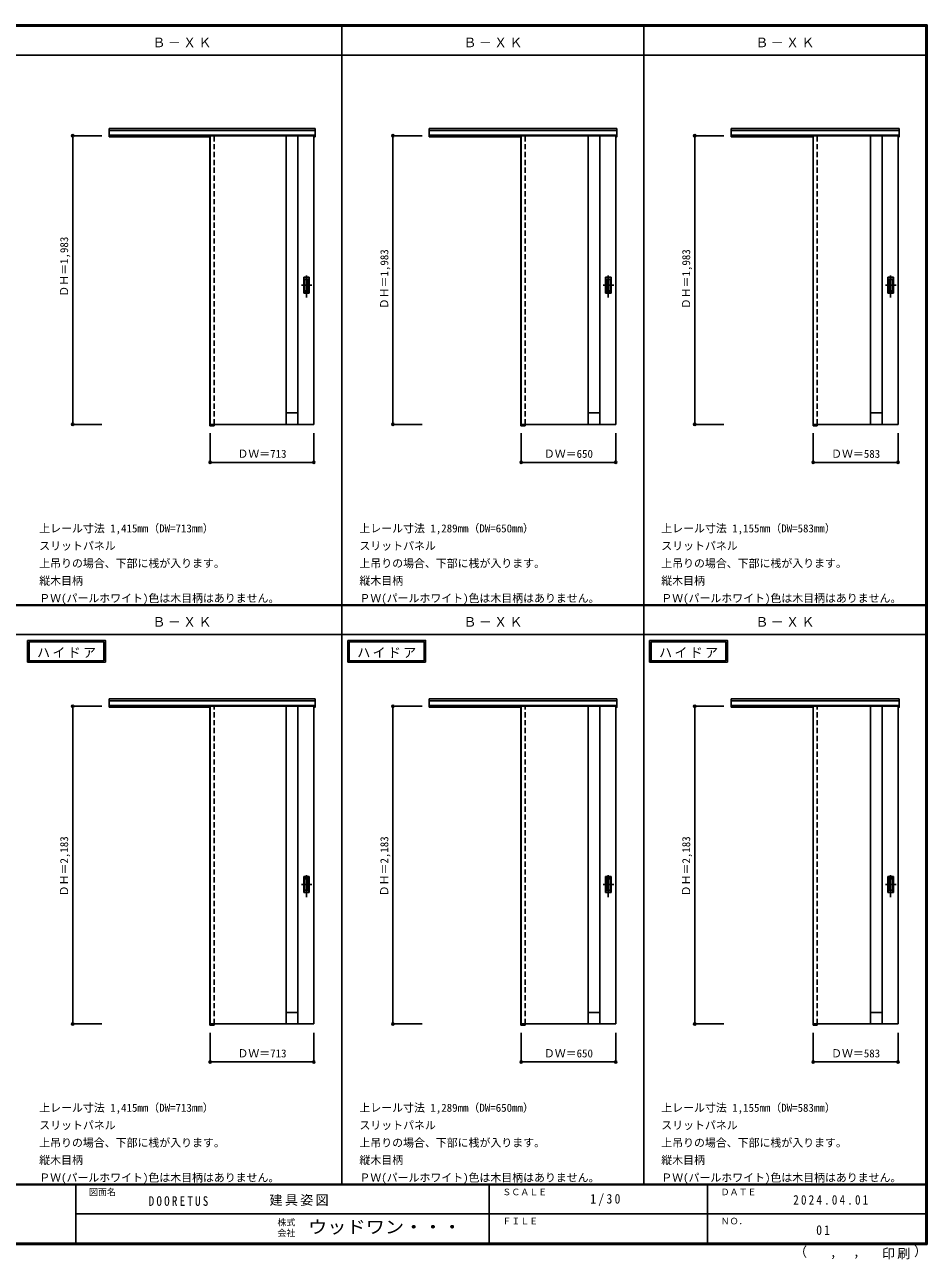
# Model space of a CAD drawing. Units: millimetres, scale not verified. Extents: x -6000 to 5700, y -4307 to 4175.
# Drawn here: x -502 to 5700, y -4307 to 4175 of the extents above; entities that cross this region are included whole.
import ezdxf
from ezdxf.enums import TextEntityAlignment as Align

# ---------------------------------------------------------------- set-up
doc = ezdxf.new("R2010")
doc.units = ezdxf.units.MM
doc.header["$LTSCALE"] = 30
doc.header["$PDMODE"] = 32
doc.header["$PDSIZE"] = 15
doc.linetypes.add('CHAIN1', pattern=[8, 5, -1, 1, -1])
doc.linetypes.add('DASHED1', pattern=[1.8, 1.2, -0.6])
for name, color, linetype in [('0-2_扉', 3, 'Continuous'), ('0-3_仕上げ', 3, 'Continuous'), ('0-4_枠', 3, 'Continuous'), ('0-6_引手', 7, 'Continuous'), ('0-A_文字', 7, 'Continuous'), ('0-B_寸法', 4, 'Continuous'), ('F-1_枠', 6, 'Continuous'), ('F-A_文字', 7, 'Continuous')]:
    doc.layers.add(name, color=color, linetype=linetype)
doc.styles.add('ＭＳ ゴシック', font='')
doc.styles.get('ＭＳ ゴシック').set_extended_font_data('MS Gothic')

msp = doc.modelspace()

# ---------------------------------------------------------------- linework, layer by layer
at = {"layer": '0-2_扉', "color": 4, "linetype": 'DASHED1'}
for p, q in [((772, 3412), (772, 3408)), ((2909, 3412), (2909, 3408)), ((4916, 3412), (4916, 3408)), ((772, -507.25), (772, -511.25)), ((2909, -507.25), (2909, -511.25)), ((4916, -507.25), (4916, -511.25))]:
    msp.add_line(p, q, dxfattribs=at)
at = {"layer": '0-2_扉'}
for p, q in [((772, 3412), (772, 1429)), ((772, 3412), (1485, 3412)), ((1485, 1429), (1485, 3412)), ((2909, 3412), (2909, 1429)), ((2909, 3412), (3559, 3412)), ((3559, 1429), (3559, 3412)), ((4916, 3412), (4916, 1429)), ((4916, 3412), (5499, 3412)), ((5499, 1429), (5499, 3412)), ((772, 1429), (1485, 1429)), ((2909, 1429), (3559, 1429)), ((4916, 1429), (5499, 1429)), ((772, -507.25), (772, -2690.25)), ((772, -507.25), (1485, -507.25)), ((1485, -2690.25), (1485, -507.25)), ((2909, -507.25), (3559, -507.25)), ((3559, -2690.25), (3559, -507.25)), ((4916, -507.25), (5499, -507.25)), ((5499, -2690.25), (5499, -507.25)), ((772, -2690.25), (1485, -2690.25))]:
    msp.add_line(p, q, dxfattribs=at)
for points in [[(2909, -507.25), (2909, -2690.25), (3559, -2690.25)], [(4916, -507.25), (4916, -2690.25), (5499, -2690.25)]]:
    msp.add_lwpolyline(points, dxfattribs=at)
at = {"layer": '0-3_仕上げ'}
for p, q in [((1295, 1429), (1295, 3412)), ((1375, 1429), (1375, 3412)), ((3369, 1429), (3369, 3412)), ((3449, 1429), (3449, 3412)), ((5309, 1429), (5309, 3412)), ((5389, 1429), (5389, 3412)), ((1295, -2690.25), (1295, -507.25)), ((1375, -2690.25), (1375, -507.25)), ((3369, -2690.25), (3369, -507.25)), ((3449, -2690.25), (3449, -507.25)), ((5309, -2690.25), (5309, -507.25)), ((5389, -2690.25), (5389, -507.25))]:
    msp.add_line(p, q, dxfattribs=at)
at = {"layer": '0-3_仕上げ', "color": 7}
for p, q in [((1375, 1509), (1295, 1509)), ((3449, 1509), (3369, 1509)), ((5389, 1509), (5309, 1509)), ((1375, -2610.25), (1295, -2610.25)), ((3449, -2610.25), (3369, -2610.25)), ((5389, -2610.25), (5309, -2610.25))]:
    msp.add_line(p, q, dxfattribs=at)
at = {"layer": '0-4_枠'}
for p, q in [((78, 3462), (1493, 3462)), ((78, 3405), (78, 3462)), ((78, 3449), (1493, 3449)), ((78, 3417), (1493, 3417)), ((78, 3405), (772, 3405)), ((771, 3417), (771, 1420)), ((799, 3412), (799, 3417)), ((2278, 3462), (3567, 3462)), ((2278, 3405), (2278, 3462)), ((2278, 3449), (3567, 3449)), ((2278, 3417), (3567, 3417)), ((2278, 3405), (2909, 3405)), ((2908, 3417), (2908, 1420)), ((2936, 3412), (2936, 3417)), ((4352, 3462), (5507, 3462)), ((4352, 3405), (4352, 3462)), ((4352, 3449), (5507, 3449)), ((4352, 3417), (5507, 3417)), ((4352, 3405), (4916, 3405)), ((4915, 3417), (4915, 1420)), ((4943, 3412), (4943, 3417)), ((771, 1420), (799, 1420)), ((799, 1429), (799, 1420)), ((2908, 1420), (2936, 1420)), ((2936, 1429), (2936, 1420)), ((4915, 1420), (4943, 1420)), ((4943, 1429), (4943, 1420)), ((78, -457.25), (1493, -457.25)), ((78, -514.25), (78, -457.25)), ((78, -470.25), (1493, -470.25)), ((78, -502.25), (1493, -502.25)), ((771, -502.25), (771, -2699.25)), ((799, -507.25), (799, -502.25)), ((2278, -457.25), (3567, -457.25)), ((2278, -514.25), (2278, -457.25)), ((2278, -470.25), (3567, -470.25)), ((2278, -502.25), (3567, -502.25)), ((2908, -502.25), (2908, -2699.25)), ((2936, -507.25), (2936, -502.25)), ((4352, -457.25), (5507, -457.25)), ((4352, -514.25), (4352, -457.25)), ((4352, -470.25), (5507, -470.25)), ((4352, -502.25), (5507, -502.25)), ((4915, -502.25), (4915, -2699.25)), ((4943, -507.25), (4943, -502.25)), ((78, -514.25), (772, -514.25)), ((2278, -514.25), (2909, -514.25)), ((4352, -514.25), (4916, -514.25)), ((771, -2699.25), (799, -2699.25)), ((799, -2690.25), (799, -2699.25)), ((2908, -2699.25), (2936, -2699.25)), ((2936, -2690.25), (2936, -2699.25)), ((4915, -2699.25), (4943, -2699.25)), ((4943, -2690.25), (4943, -2699.25))]:
    msp.add_line(p, q, dxfattribs=at)
at = {"layer": '0-4_枠', "color": 4, "linetype": 'DASHED1'}
for p, q in [((799, 1429), (799, 3412)), ((2936, 1429), (2936, 3412)), ((4943, 1429), (4943, 3412)), ((799, -2690.25), (799, -507.25)), ((2936, -2690.25), (2936, -507.25)), ((4943, -2690.25), (4943, -507.25))]:
    msp.add_line(p, q, dxfattribs=at)
at = {"layer": '0-4_枠'}
for points in [[(1485, 3405), (1493, 3405), (1493, 3462)], [(3559, 3405), (3567, 3405), (3567, 3462)], [(5499, 3405), (5507, 3405), (5507, 3462)], [(1485, -514.25), (1493, -514.25), (1493, -457.25)], [(3559, -514.25), (3567, -514.25), (3567, -457.25)], [(5499, -514.25), (5507, -514.25), (5507, -457.25)]]:
    msp.add_lwpolyline(points, dxfattribs=at)
at = {"layer": '0-6_引手', "linetype": 'CHAIN1'}
for p, q in [((1434, 2301.27), (1434, 2472.12)), ((3508, 2301.27), (3508, 2472.12)), ((5448, 2301.27), (5448, 2472.12)), ((1472.07, 2386.5), (1399.56, 2386.5)), ((3546.07, 2386.5), (3473.56, 2386.5)), ((5486.07, 2386.5), (5413.56, 2386.5)), ((1434, -1817.98), (1434, -1647.13)), ((3508, -1817.98), (3508, -1647.13)), ((5448, -1817.98), (5448, -1647.13)), ((1472.07, -1732.75), (1399.56, -1732.75)), ((3546.07, -1732.75), (3473.56, -1732.75)), ((5486.07, -1732.75), (5413.56, -1732.75))]:
    msp.add_line(p, q, dxfattribs=at)
at = {"layer": '0-6_引手'}
for p, q in [((1453, 2441.5), (1415, 2441.5)), ((1415, 2331.5), (1415, 2441.5)), ((1446.5, 2425.5), (1421.5, 2425.5)), ((1421.5, 2347.5), (1421.5, 2425.5)), ((1446.5, 2347.5), (1446.5, 2425.5)), ((1453, 2331.5), (1453, 2441.5)), ((3527, 2441.5), (3489, 2441.5)), ((3489, 2331.5), (3489, 2441.5)), ((3520.5, 2425.5), (3495.5, 2425.5)), ((3495.5, 2347.5), (3495.5, 2425.5)), ((3520.5, 2347.5), (3520.5, 2425.5)), ((3527, 2331.5), (3527, 2441.5)), ((5467, 2441.5), (5429, 2441.5)), ((5429, 2331.5), (5429, 2441.5)), ((5460.5, 2425.5), (5435.5, 2425.5)), ((5435.5, 2347.5), (5435.5, 2425.5)), ((5460.5, 2347.5), (5460.5, 2425.5)), ((5467, 2331.5), (5467, 2441.5)), ((1453, 2331.5), (1415, 2331.5)), ((1446.5, 2347.5), (1421.5, 2347.5)), ((3527, 2331.5), (3489, 2331.5)), ((3520.5, 2347.5), (3495.5, 2347.5)), ((5467, 2331.5), (5429, 2331.5)), ((5460.5, 2347.5), (5435.5, 2347.5)), ((1453, -1677.75), (1415, -1677.75)), ((1415, -1787.75), (1415, -1677.75)), ((1446.5, -1693.75), (1421.5, -1693.75)), ((1421.5, -1771.75), (1421.5, -1693.75)), ((1446.5, -1771.75), (1446.5, -1693.75)), ((1453, -1787.75), (1453, -1677.75)), ((3527, -1677.75), (3489, -1677.75)), ((3489, -1787.75), (3489, -1677.75)), ((3520.5, -1693.75), (3495.5, -1693.75)), ((3495.5, -1771.75), (3495.5, -1693.75)), ((3520.5, -1771.75), (3520.5, -1693.75)), ((3527, -1787.75), (3527, -1677.75)), ((5467, -1677.75), (5429, -1677.75)), ((5429, -1787.75), (5429, -1677.75)), ((5460.5, -1693.75), (5435.5, -1693.75)), ((5435.5, -1771.75), (5435.5, -1693.75)), ((5460.5, -1771.75), (5460.5, -1693.75)), ((5467, -1787.75), (5467, -1677.75)), ((1446.5, -1771.75), (1421.5, -1771.75)), ((3520.5, -1771.75), (3495.5, -1771.75)), ((5460.5, -1771.75), (5435.5, -1771.75)), ((1453, -1787.75), (1415, -1787.75)), ((3527, -1787.75), (3489, -1787.75)), ((5467, -1787.75), (5429, -1787.75))]:
    msp.add_line(p, q, dxfattribs=at)
at = {"layer": '0-6_引手', "linetype": 'DASHED1'}
for p, q in [((1418, 2335.5), (1418, 2437.5)), ((3492, 2335.5), (3492, 2437.5)), ((5432, 2335.5), (5432, 2437.5)), ((1450, 2335.5), (1418, 2335.5)), ((3524, 2335.5), (3492, 2335.5)), ((5464, 2335.5), (5432, 2335.5)), ((1418, -1783.75), (1418, -1681.75)), ((3492, -1783.75), (3492, -1681.75)), ((5432, -1783.75), (5432, -1681.75)), ((1450, -1783.75), (1418, -1783.75)), ((3524, -1783.75), (3492, -1783.75)), ((5464, -1783.75), (5432, -1783.75))]:
    msp.add_line(p, q, dxfattribs=at)
for points in [[(1450, 2335.5), (1450, 2437.5), (1418, 2437.5)], [(3524, 2335.5), (3524, 2437.5), (3492, 2437.5)], [(5464, 2335.5), (5464, 2437.5), (5432, 2437.5)], [(1450, -1783.75), (1450, -1681.75), (1418, -1681.75)], [(3524, -1783.75), (3524, -1681.75), (3492, -1681.75)], [(5464, -1783.75), (5464, -1681.75), (5432, -1681.75)]]:
    msp.add_lwpolyline(points, dxfattribs=at)
at = {"layer": '0-A_文字'}
for p, q in [((-482, -55.5), (-482, -205.5)), ((-472, -65.5), (42.33, -65.5)), ((42.33, -65.5), (42.33, -195.5)), ((1718, -55.5), (1718, -205.5)), ((1728, -65.5), (2242.33, -65.5)), ((2242.33, -65.5), (2242.33, -195.5)), ((3792, -55.5), (3792, -205.5)), ((3802, -65.5), (4316.33, -65.5)), ((4316.33, -65.5), (4316.33, -195.5)), ((-482, -205.5), (52.33, -205.5)), ((1718, -205.5), (2252.33, -205.5)), ((3792, -205.5), (4326.33, -205.5))]:
    msp.add_line(p, q, dxfattribs=at)
for points in [[(-482, -55.5), (52.33, -55.5), (52.33, -205.5)], [(-472, -65.5), (-472, -195.5), (42.33, -195.5)], [(1718, -55.5), (2252.33, -55.5), (2252.33, -205.5)], [(1728, -65.5), (1728, -195.5), (2242.33, -195.5)], [(3792, -55.5), (4326.33, -55.5), (4326.33, -205.5)], [(3802, -65.5), (3802, -195.5), (4316.33, -195.5)]]:
    msp.add_lwpolyline(points, dxfattribs=at)
at = {"layer": '0-B_寸法'}
for p, q in [((-172, 3412), (-172, 1429)), ((-172, 3412), (28, 3412)), ((2028, 3412), (2028, 1429)), ((2028, 3412), (2228, 3412)), ((4102, 3412), (4102, 1429)), ((4102, 3412), (4302, 3412)), ((-172, 1429), (28, 1429)), ((772, 1168), (772, 1368)), ((1485, 1168), (1485, 1368)), ((2028, 1429), (2228, 1429)), ((2909, 1168), (2909, 1368)), ((3559, 1168), (3559, 1368)), ((4102, 1429), (4302, 1429)), ((4916, 1168), (4916, 1368)), ((5499, 1168), (5499, 1368)), ((1485, 1168), (772, 1168)), ((3559, 1168), (2909, 1168)), ((5499, 1168), (4916, 1168)), ((-172, -507.25), (-172, -2690.25)), ((-172, -507.25), (28, -507.25)), ((2028, -507.25), (2028, -2690.25)), ((2028, -507.25), (2228, -507.25)), ((4102, -507.25), (4102, -2690.25)), ((4102, -507.25), (4302, -507.25)), ((-172, -2690.25), (28, -2690.25)), ((2028, -2690.25), (2228, -2690.25)), ((4102, -2690.25), (4302, -2690.25)), ((772, -2951.25), (772, -2751.25)), ((1485, -2951.25), (1485, -2751.25)), ((2909, -2951.25), (2909, -2751.25)), ((3559, -2951.25), (3559, -2751.25)), ((4916, -2951.25), (4916, -2751.25)), ((5499, -2951.25), (5499, -2751.25)), ((1485, -2951.25), (772, -2951.25)), ((3559, -2951.25), (2909, -2951.25)), ((5499, -2951.25), (4916, -2951.25))]:
    msp.add_line(p, q, dxfattribs=at)
at = {"layer": '0-B_寸法', "color": 7}
for p in [(-172, 3412), (2028, 3412), (4102, 3412), (-172, 1429), (2028, 1429), (4102, 1429), (772, 1168), (1485, 1168), (2909, 1168), (3559, 1168), (4916, 1168), (5499, 1168), (-172, -507.25), (2028, -507.25), (4102, -507.25), (-172, -2690.25), (2028, -2690.25), (4102, -2690.25), (772, -2951.25), (1485, -2951.25), (2909, -2951.25), (3559, -2951.25), (4916, -2951.25), (5499, -2951.25)]:
    msp.add_point(p, dxfattribs=at)
at = {"layer": 'F-1_枠'}
for p, q in [((-6000, 4175), (5700, 4175)), ((-6000, 4170), (5700, 4170)), ((-6000, 4165), (5700, 4165)), ((1678, -3790), (1678, 4175)), ((3752, -3790), (3752, 4175)), ((5690, 4175), (5690, -4205)), ((5695, 4175), (5695, -4205)), ((5700, 4175), (5700, -4205)), ((-6000, 3965), (5700, 3965)), ((-6000, 190.5), (5700, 190.5)), ((-6000, 187.5), (5700, 187.5)), ((-6000, 184.5), (5700, 184.5)), ((-6000, -15.5), (5700, -15.5)), ((5700, -3790), (-6000, -3790)), ((5700, -3795), (-6000, -3795)), ((-150, -3795), (-150, -4195)), ((2690, -3795), (2690, -4195)), ((4190, -3795), (4190, -4195)), ((-150, -3995), (5690, -3995.01)), ((5700, -4195), (-6000, -4195)), ((5700, -4200), (-6000, -4200)), ((5700, -4205), (-6000, -4205))]:
    msp.add_line(p, q, dxfattribs=at)

# ---------------------------------------------------------------- texts
at = {"layer": '0-A_文字', "style": 'ＭＳ ゴシック'}
for s, p in [('上レール寸法 1,415mm（DW=713mm）', (-402, 670.5)), ('上レール寸法 1,289mm（DW=650mm）', (1798, 670.5)), ('上レール寸法 1,155mm（DW=583mm）', (3872, 670.5)), ('スリットパネル', (-402, 550.5)), ('スリットパネル', (1798, 550.5)), ('スリットパネル', (3872, 550.5)), ('上吊りの場合、下部に桟が入ります。', (-402, 430.5)), ('上吊りの場合、下部に桟が入ります。', (1798, 430.5)), ('上吊りの場合、下部に桟が入ります。', (3872, 430.5)), ('縦木目柄', (-402, 310.5)), ('縦木目柄', (1798, 310.5)), ('縦木目柄', (3872, 310.5)), ('ＰＷ(パールホワイト)色は木目柄はありません。', (-402, 190.5)), ('ＰＷ(パールホワイト)色は木目柄はありません。', (1798, 190.5)), ('ＰＷ(パールホワイト)色は木目柄はありません。', (3872, 190.5)), ('上レール寸法 1,415mm（DW=713mm）', (-402, -3310)), ('上レール寸法 1,289mm（DW=650mm）', (1798, -3310)), ('上レール寸法 1,155mm（DW=583mm）', (3872, -3310)), ('スリットパネル', (-402, -3430)), ('スリットパネル', (1798, -3430)), ('スリットパネル', (3872, -3430)), ('上吊りの場合、下部に桟が入ります。', (-402, -3550)), ('上吊りの場合、下部に桟が入ります。', (1798, -3550)), ('上吊りの場合、下部に桟が入ります。', (3872, -3550)), ('縦木目柄', (-402, -3670)), ('縦木目柄', (1798, -3670)), ('縦木目柄', (3872, -3670)), ('ＰＷ(パールホワイト)色は木目柄はありません。', (-402, -3790)), ('ＰＷ(パールホワイト)色は木目柄はありません。', (1798, -3790)), ('ＰＷ(パールホワイト)色は木目柄はありません。', (3872, -3790))]:
    msp.add_text(s, height=54.99, dxfattribs=at).set_placement(p, align=Align.BOTTOM_LEFT)
at = {"layer": '0-A_文字', "char_height": 65.98, "attachment_point": 7, "style": 'ＭＳ ゴシック'}
for s, insert in [('\\T1.17;Ｂ－ＸＫ', (375.5, 4020)), ('\\T1.17;Ｂ－ＸＫ', (2512.5, 4020)), ('\\T1.17;Ｂ－ＸＫ', (4518.5, 4020)), ('\\T1.17;Ｂ－ＸＫ', (375.5, 39.5)), ('\\T1.17;Ｂ－ＸＫ', (2512.5, 39.5)), ('\\T1.17;Ｂ－ＸＫ', (4518.5, 39.5)), ('\\T1.17;ハイドア', (-417.34, -175.5)), ('\\T1.17;ハイドア', (1782.66, -175.5)), ('\\T1.17;ハイドア', (3856.66, -175.5))]:
    msp.add_mtext(s, dxfattribs=dict(at, insert=insert))
at = {"layer": '0-B_寸法', "color": 7, "style": 'ＭＳ ゴシック'}
for s, p in [('ＤＨ＝1,983', (-187, 2306.25)), ('ＤＨ＝1,983', (2013, 2220.25)), ('ＤＨ＝1,983', (4087, 2220.25)), ('ＤＨ＝2,183', (-187, -1813)), ('ＤＨ＝2,183', (2013, -1813)), ('ＤＨ＝2,183', (4087, -1813))]:
    msp.add_text(s, height=54.99, rotation=90, dxfattribs=at).set_placement(p, align=Align.BOTTOM_LEFT)
for s, p in [('ＤＷ＝713', (959.75, 1183)), ('ＤＷ＝650', (3065.25, 1183)), ('ＤＷ＝583', (5038.75, 1183)), ('ＤＷ＝713', (959.75, -2936.25)), ('ＤＷ＝650', (3065.25, -2936.25)), ('ＤＷ＝583', (5038.75, -2936.25))]:
    msp.add_text(s, height=54.99, dxfattribs=at).set_placement(p, align=Align.BOTTOM_LEFT)
at = {"layer": 'F-A_文字', "style": 'ＭＳ ゴシック'}
for s, height, p in [('図面名', 43.99, (-60, -3880)), ('ＳＣＡＬＥ', 43.99, (2780, -3880)), ('ＤＡＴＥ', 43.99, (4280, -3880)), ('株式', 43.99, (1235, -4089)), ('ＦＩＬＥ', 43.99, (2780, -4080)), ('ＮＯ．', 43.99, (4280, -4080)), ('会社', 43.99, (1235, -4161)), ('（', 65.98, (4784.03, -4308.31)), ('）', 65.98, (5608.4, -4304.13)), (',', 65.98, (5031.28, -4308.31)), (',', 65.98, (5190.2, -4305.53))]:
    msp.add_text(s, height=height, dxfattribs=at).set_placement(p, align=Align.BOTTOM_LEFT)
at = {"layer": 'F-A_文字', "style": 'ＭＳ ゴシック', "width": 1.1}
msp.add_text('ウッドワン・・・', height=87.98, dxfattribs=at).set_placement((1445, -4155), align=Align.BOTTOM_LEFT)
at = {"layer": 'F-A_文字', "char_height": 65.98, "attachment_point": 7, "style": 'ＭＳ ゴシック'}
for s, insert in [('\\T1.39;\\W0.85;DOORETUS', (350, -3940.79)), ('\\T1.17;建具姿図', (1180.42, -3940)), ('\\T1.38;\\W0.9;1/30', (3383.75, -3940)), ('\\T1.39;\\W0.85;2024.04.01', (4778.75, -3932.5)), ('\\T1.36;\\W0.9;01', (4936.25, -4140)), ('\\T1.17;印刷', (5388.15, -4306.92))]:
    msp.add_mtext(s, dxfattribs=dict(at, insert=insert))

doc.saveas('drawing.dxf')
